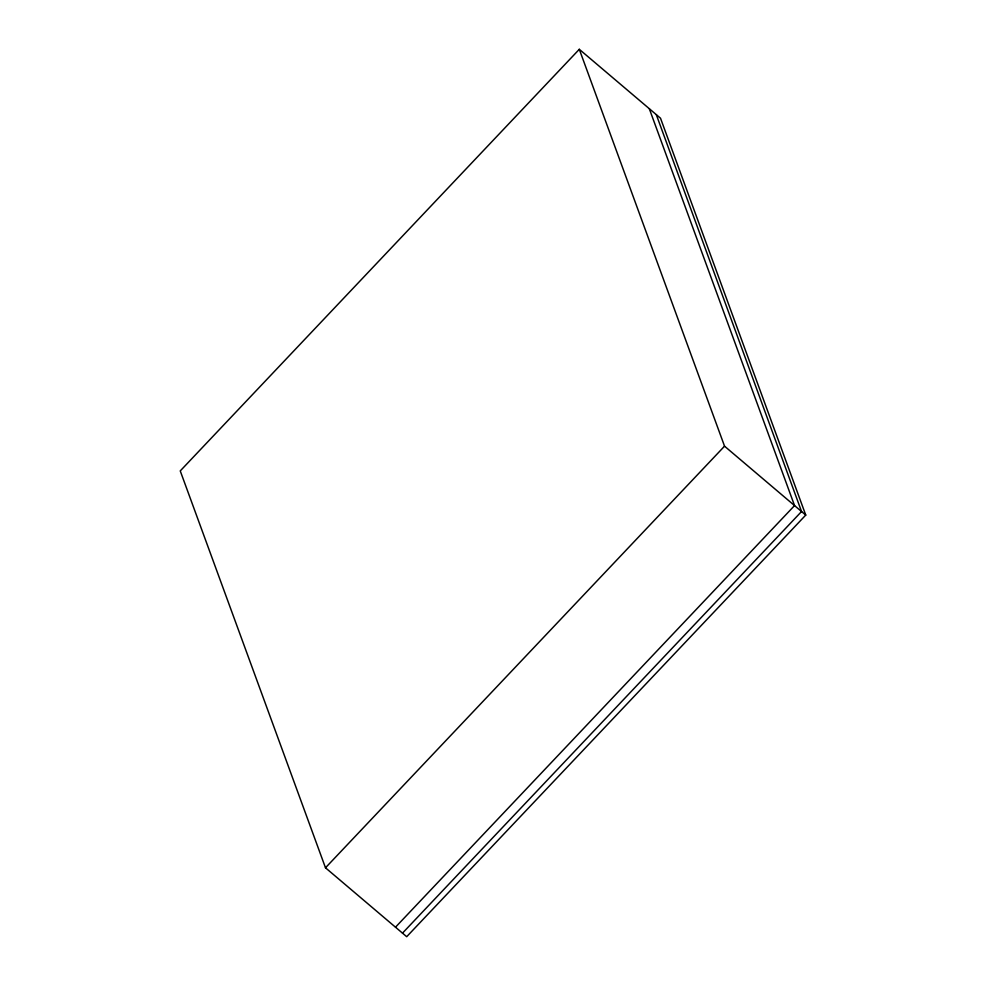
<?xml version="1.0" encoding="UTF-8"?>
<svg xmlns="http://www.w3.org/2000/svg" width="986" height="986" viewBox="0 0 986 986"><rect width="100%" height="100%" fill="white"/><g stroke="black" fill="none" stroke-linecap="round" stroke-linejoin="round"><path stroke-width="1.48" d="M579.3 49.3L180.253 470.914L325.491 867.791L406.7 936.7L805.747 515.086L660.509 118.209L579.3 49.3L724.537 446.177L805.747 515.086M325.491 867.791L724.537 446.177M395.497 927.197L794.543 505.584L649.306 108.706M402.498 933.138L801.544 511.524L656.306 114.647"/></g></svg>
